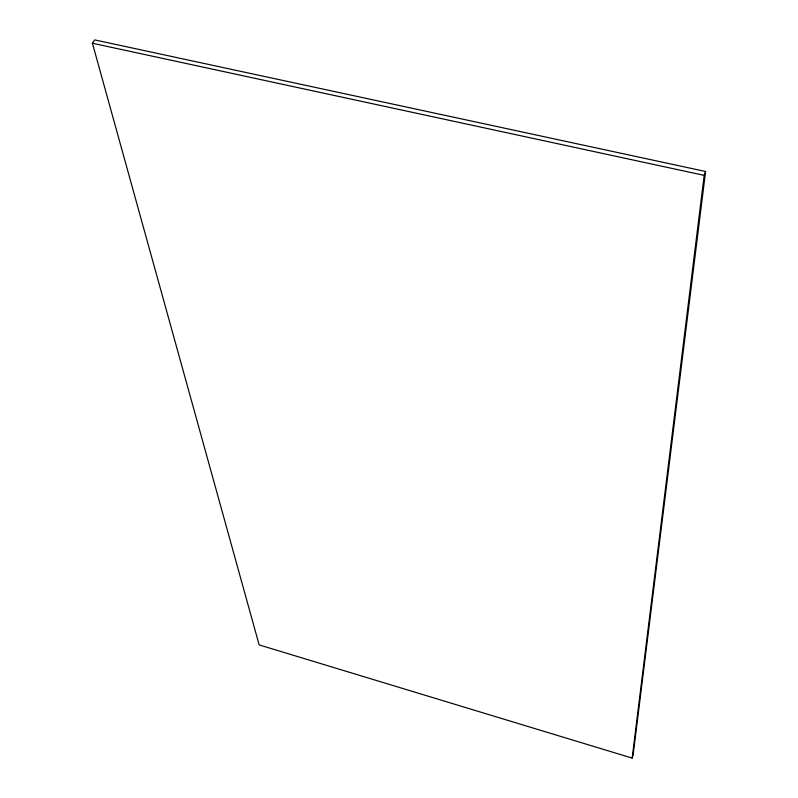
<?xml version="1.0" encoding="UTF-8"?>
<svg xmlns="http://www.w3.org/2000/svg" width="798" height="798" viewBox="0 0 798 798"><rect width="100%" height="100%" fill="white"/><g stroke="black" fill="none" stroke-linecap="round" stroke-linejoin="round"><path stroke-width="1.2" d="M632.166 758.1L704.165 175.361L705.592 171.48L94.683 39.9L92.408 43.232L259.151 644.904L632.166 758.1L633.083 755.187L705.592 171.48M92.408 43.232L704.165 175.361"/></g></svg>
